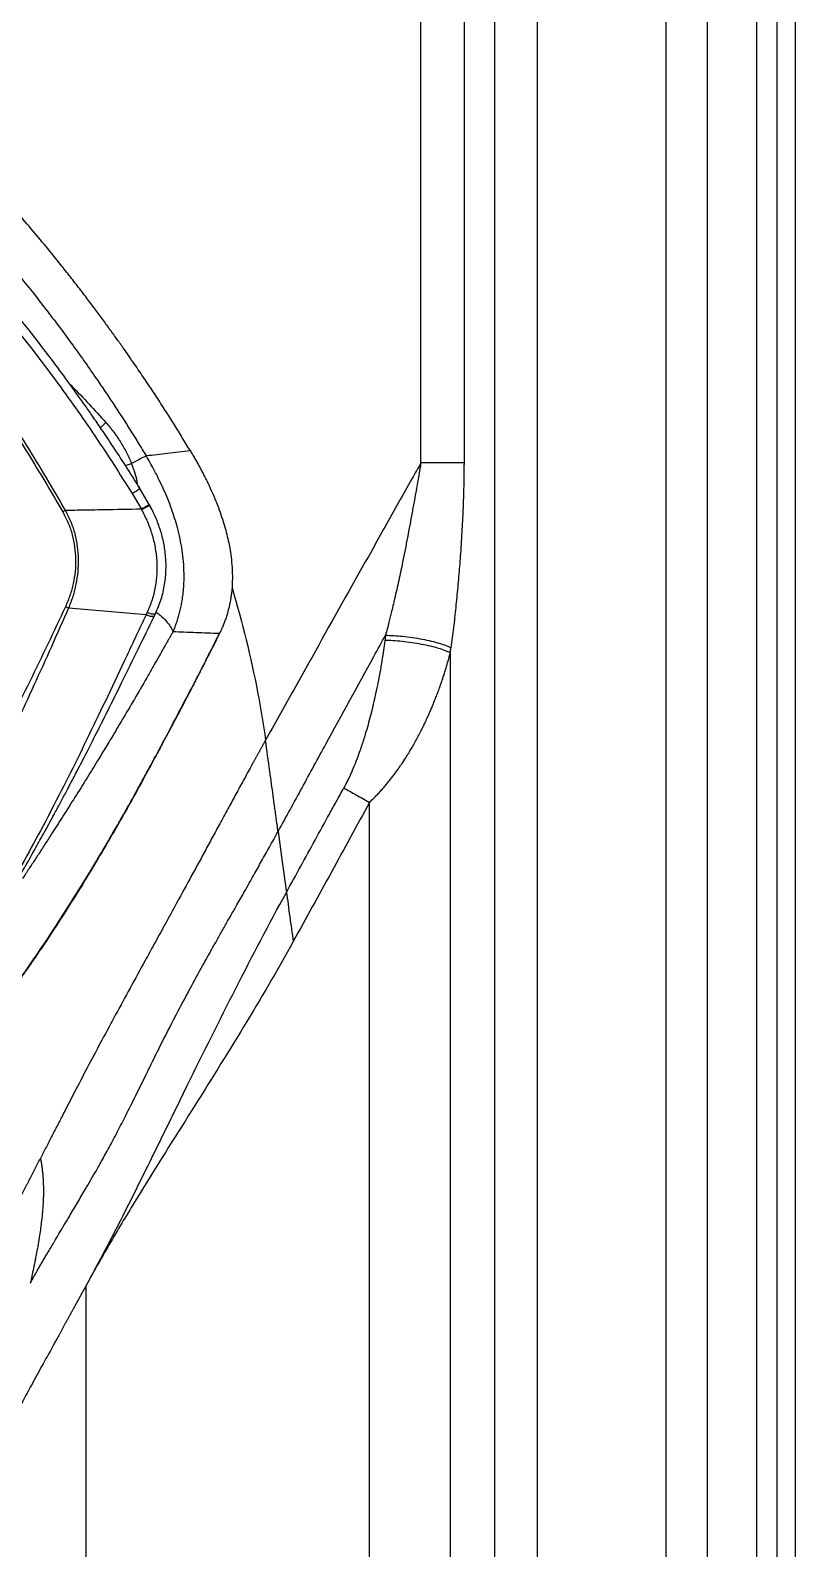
# Model space of a CAD drawing. Extents: x 525 to 613, y 487 to 635.
# Drawn here: x 604.89 to 612.53, y 569.88 to 585.03 of the extents above; entities that cross this region are included whole.
import ezdxf

# ---------------------------------------------------------------- set-up
doc = ezdxf.new("R2010")
doc.units = 0
doc.header["$MEASUREMENT"] = 0
doc.layers.add('1', color=4, linetype='Continuous')
doc.layers.add('STD TEST', color=3, linetype='Continuous')

# ---------------------------------------------------------------- blocks, each defined once
blk = doc.blocks.new('2023 VANGUARD')
at = {"layer": '1', "linetype": 'Continuous', "lineweight": 25}
blk.add_line((43.571, -84.142), (43.571, -3), dxfattribs=at)
at = {"layer": '1', "color": 3, "linetype": 'Continuous', "lineweight": 25}
for p, q in [((43.387, -83.725), (43.387, -3.417)), ((43.184, -83.448), (43.184, -3.694)), ((42.693, -82.815), (42.693, -4.327)), ((42.275, -4.836), (42.275, -82.306)), ((39.831, -11.976), (39.831, -5.071)), ((40.261, -5.071), (40.261, -11.976)), ((40.564, -5.071), (40.564, -38.501)), ((40.994, -38.571), (40.994, -5.071)), ((37.012, -12.209), (37.026, -12.232)), ((37.119, -12.392), (37.026, -12.232)), ((36.948, -12.281), (37.04, -12.438)), ((37.122, -12.396), (37.14, -12.434)), ((36.281, -12.451), (36.255, -12.465)), ((36.313, -13.425), (36.282, -13.411)), ((37.087, -13.493), (36.313, -13.425)), ((37.099, -13.467), (37.087, -13.493)), ((37.168, -13.506), (37.181, -13.481)), ((40.124, -13.872), (40.124, -38.291)), ((39.317, -24.665), (39.317, -15.365)), ((36.522, -20.127), (36.488, -20.189)), ((36.488, -24.419), (36.488, -20.189))]:
    blk.add_line(p, q, dxfattribs=at)
at = {"layer": '1', "color": 3, "linetype": 'Continuous', "lineweight": 25, "flags": 128}
for points in [[(37.026, -12.232), (37.026, -12.232), (37.026, -12.232)], [(37.122, -12.396), (37.122, -12.397), (37.122, -12.397)], [(38.405, -15.657), (38.447, -15.96), (38.488, -16.264)]]:
    blk.add_lwpolyline(points, dxfattribs=at)
at = {"layer": '1', "color": 3, "linetype": 'Continuous', "lineweight": 25}
for centre, radius, start, end in [((35.614, -10.042), 2.606, 300.7762, 302.7993), ((36.014, -10.585), 2.124, 298.9458, 301.4263), ((37.157, -13.376), 0.108, 237.2412, 282.7385)]:
    blk.add_arc(centre, radius, start, end, dxfattribs=at)
for points, knots in [([(37.026, -12.232), (36.978, -12.155), (36.889, -12.011), (36.76, -11.815), (36.651, -11.652), (36.561, -11.52), (36.41, -11.304), (36.107, -10.886), (35.644, -10.298), (35.083, -9.655), (34.544, -9.094), (34.01, -8.584), (33.488, -8.124), (33.048, -7.767), (32.704, -7.504), (32.468, -7.33), (32.281, -7.197), (32.134, -7.094), (32.011, -7.01), (31.858, -6.908), (31.675, -6.788), (31.461, -6.652), (31.306, -6.558), (31.223, -6.508)], [0, 0, 0, 0, 0.033205, 0.061623, 0.085458, 0.104691, 0.120114, 0.181266, 0.292932, 0.392554, 0.492182, 0.576755, 0.661374, 0.745916, 0.78311, 0.819609, 0.85283, 0.866766, 0.884897, 0.907263, 0.933867, 0.964714, 1, 1, 1, 1]), ([(31.173, -6.585), (31.405, -6.728), (31.868, -7.016), (32.536, -7.488), (33.181, -7.99), (33.803, -8.524), (34.366, -9.054), (34.874, -9.574), (35.331, -10.08), (35.769, -10.604), (36.185, -11.146), (36.581, -11.704), (36.826, -12.088), (36.948, -12.281)], [0, 0, 0, 0, 0.100069, 0.199912, 0.299747, 0.399786, 0.499827, 0.583023, 0.66622, 0.749552, 0.833045, 0.916507, 1, 1, 1, 1]), ([(37.069, -11.133), (37.054, -11.11), (37.021, -11.062), (36.97, -10.987), (36.914, -10.906), (36.854, -10.82), (36.789, -10.729), (36.719, -10.632), (36.645, -10.53), (36.565, -10.423), (36.48, -10.31), (36.39, -10.193), (36.295, -10.072), (36.194, -9.945), (36.025, -9.738), (35.796, -9.466), (35.511, -9.147), (35.247, -8.865), (34.997, -8.608), (34.742, -8.357), (34.461, -8.092), (34.143, -7.806), (33.847, -7.553), (33.59, -7.344), (33.393, -7.188), (33.207, -7.046), (33.036, -6.917), (32.877, -6.802), (32.733, -6.699), (32.603, -6.608), (32.52, -6.552), (32.482, -6.526)], [0, 0, 0, 0, 0.0128183, 0.02672, 0.0417051, 0.0577737, 0.0749257, 0.0931611, 0.1124799, 0.1328822, 0.154368, 0.1769372, 0.2005899, 0.2253261, 0.2511458, 0.323027, 0.388464, 0.4474567, 0.5000049, 0.5526181, 0.611632, 0.6770467, 0.7488619, 0.7902347, 0.8287559, 0.8644254, 0.8972434, 0.9272098, 0.9543247, 0.9785881, 1, 1, 1, 1]), ([(30.942, -7.251), (31.079, -7.327), (31.34, -7.473), (31.705, -7.691), (32.025, -7.896), (32.302, -8.083), (32.536, -8.249), (32.731, -8.392), (32.865, -8.494), (32.952, -8.561), (33.001, -8.6), (33.065, -8.651), (33.147, -8.717), (33.249, -8.801), (33.351, -8.886), (33.521, -9.031), (33.699, -9.191), (33.859, -9.342), (33.929, -9.409), (33.96, -9.439), (33.973, -9.452), (33.979, -9.458), (33.982, -9.461), (33.983, -9.462), (33.984, -9.462), (33.984, -9.463), (33.984, -9.463), (33.984, -9.463), (33.984, -9.463), (33.984, -9.463), (33.985, -9.463), (33.987, -9.466), (33.998, -9.476), (34.02, -9.498), (34.059, -9.537), (34.12, -9.598), (34.206, -9.686), (34.318, -9.803), (34.414, -9.907), (34.487, -9.988), (34.532, -10.038), (34.579, -10.091), (34.628, -10.147), (34.678, -10.205), (34.73, -10.266), (34.782, -10.328), (34.95, -10.53), (35.225, -10.88), (35.591, -11.391), (35.938, -11.92), (36.149, -12.283), (36.255, -12.465)], [0, 0, 0, 0, 0.062481, 0.118844, 0.169135, 0.213352, 0.251461, 0.283422, 0.309236, 0.318658, 0.3269, 0.333965, 0.351242, 0.368824, 0.386373, 0.403893, 0.457678, 0.481272, 0.491642, 0.496202, 0.498209, 0.499091, 0.49948, 0.499651, 0.499785, 0.499785, 0.499785, 0.499787, 0.499791, 0.499809, 0.499878, 0.500152, 0.501246, 0.505611, 0.512881, 0.523059, 0.53994, 0.561408, 0.587481, 0.596044, 0.605011, 0.61438, 0.624154, 0.634334, 0.64492, 0.655914, 0.66648, 0.749216, 0.832806, 0.916374, 1, 1, 1, 1]), ([(30.956, -7.225), (31.176, -7.349), (31.617, -7.596), (32.254, -8.008), (32.868, -8.452), (33.453, -8.929), (34.008, -9.438), (34.529, -9.982), (35.017, -10.559), (35.472, -11.166), (35.898, -11.795), (36.153, -12.232), (36.281, -12.451)], [0, 0, 0, 0, 0.100262, 0.200594, 0.300842, 0.400493, 0.499762, 0.599107, 0.699009, 0.799378, 0.89967, 1, 1, 1, 1]), ([(34.917, -9.084), (34.935, -9.104), (34.973, -9.142), (35.028, -9.201), (35.082, -9.258), (35.134, -9.315), (35.186, -9.371), (35.236, -9.426), (35.286, -9.481), (35.334, -9.535), (35.381, -9.588), (35.428, -9.64), (35.473, -9.692), (35.603, -9.843), (35.809, -10.088), (36.089, -10.441), (36.353, -10.794), (36.553, -11.078), (36.691, -11.281), (36.775, -11.408), (36.857, -11.533), (36.936, -11.658), (37.012, -11.781), (37.062, -11.863), (37.087, -11.903)], [0, 0, 0, 0, 0.022788, 0.045222, 0.067303, 0.08903, 0.110403, 0.131422, 0.152087, 0.172399, 0.192356, 0.21196, 0.231209, 0.250105, 0.379751, 0.500195, 0.629946, 0.749898, 0.793244, 0.835926, 0.877943, 0.919295, 0.959981, 1, 1, 1, 1]), ([(36.316, -11.179), (36.326, -11.188), (36.453, -11.316), (36.574, -11.449), (36.685, -11.571)], [0, 0, 0, 0, 0.077416, 1, 1, 1, 1]), ([(37.29, -11.469), (37.276, -11.446), (37.247, -11.401), (37.203, -11.334), (37.159, -11.267), (37.114, -11.2), (37.084, -11.156), (37.069, -11.133)], [0, 0, 0, 0, 0.199972, 0.399953, 0.599949, 0.799963, 1, 1, 1, 1]), ([(37.527, -11.852), (37.514, -11.831), (37.488, -11.788), (37.449, -11.724), (37.41, -11.66), (37.37, -11.596), (37.33, -11.532), (37.304, -11.49), (37.29, -11.469)], [0, 0, 0, 0, 0.166611, 0.333241, 0.499891, 0.666566, 0.833268, 1, 1, 1, 1]), ([(36.685, -11.571), (36.676, -11.581), (36.661, -11.597), (36.64, -11.617), (36.631, -11.624)], [0, 0, 0, 0, 0.620653, 1, 1, 1, 1]), ([(36.685, -11.571), (36.689, -11.576), (36.698, -11.587), (36.712, -11.602), (36.725, -11.618), (36.737, -11.633), (36.75, -11.649), (36.762, -11.665), (36.774, -11.682), (36.786, -11.698), (36.798, -11.715), (36.809, -11.731), (36.82, -11.748), (36.838, -11.777), (36.863, -11.818), (36.887, -11.863), (36.905, -11.899), (36.918, -11.927), (36.931, -11.954), (36.938, -11.973), (36.942, -11.982)], [0, 0, 0, 0, 0.041981, 0.083824, 0.125545, 0.16716, 0.208684, 0.250132, 0.291522, 0.332867, 0.374183, 0.415486, 0.45679, 0.498111, 0.622765, 0.747917, 0.81112, 0.874167, 0.937109, 1, 1, 1, 1]), ([(36.942, -11.982), (36.974, -11.965), (37.001, -11.949), (37.05, -11.923), (37.07, -11.912), (37.087, -11.903)], [0, 0, 0, 0, 0.5, 0.5, 1, 1, 1, 1]), ([(37.087, -11.903), (37.158, -11.895), (37.305, -11.878), (37.451, -11.861), (37.527, -11.853)], [0, 0, 0, 0, 0.485593, 1, 1, 1, 1]), ([(37.355, -13.663), (37.358, -13.656), (37.364, -13.642), (37.373, -13.621), (37.381, -13.6), (37.389, -13.577), (37.397, -13.555), (37.404, -13.532), (37.411, -13.508), (37.418, -13.484), (37.425, -13.459), (37.431, -13.433), (37.437, -13.407), (37.442, -13.381), (37.453, -13.317), (37.465, -13.216), (37.469, -13.046), (37.452, -12.846), (37.406, -12.631), (37.342, -12.429), (37.281, -12.278), (37.228, -12.164), (37.194, -12.097), (37.16, -12.033), (37.126, -11.971), (37.101, -11.927), (37.087, -11.903)], [0, 0, 0, 0, 0.0120282, 0.0242793, 0.0367548, 0.0494567, 0.0623873, 0.0755489, 0.0889446, 0.1025773, 0.1164505, 0.1305679, 0.1449335, 0.1595515, 0.1744264, 0.2495247, 0.3247138, 0.4500108, 0.5752125, 0.6815717, 0.7945384, 0.8387185, 0.885108, 0.9175481, 0.9558491, 1, 1, 1, 1]), ([(37.527, -11.852), (37.535, -11.865), (37.55, -11.89), (37.572, -11.928), (37.595, -11.968), (37.617, -12.009), (37.64, -12.051), (37.662, -12.094), (37.685, -12.138), (37.707, -12.183), (37.747, -12.269), (37.804, -12.402), (37.864, -12.576), (37.902, -12.72), (37.924, -12.831), (37.937, -12.92), (37.945, -13.002), (37.948, -13.07), (37.949, -13.116), (37.948, -13.157), (37.947, -13.192), (37.946, -13.213), (37.945, -13.223)], [0, 0, 0, 0, 0.029911, 0.060533, 0.091853, 0.123861, 0.156544, 0.189889, 0.22388, 0.258502, 0.293739, 0.420252, 0.554734, 0.674394, 0.725515, 0.787857, 0.860398, 0.896026, 0.927552, 0.95537, 0.979511, 1, 1, 1, 1]), ([(36.878, -12.003), (36.886, -12), (36.91, -11.99), (36.929, -11.986), (36.942, -11.982)], [0, 0, 0, 0, 0.32166, 1, 1, 1, 1]), ([(37.002, -12.195), (37.001, -12.184), (36.994, -12.112), (36.966, -12.042), (36.942, -11.982)], [0, 0, 0, 0, 0.158326, 1, 1, 1, 1]), ([(39.831, -11.976), (39.801, -12.029), (39.771, -12.082), (39.697, -12.214), (39.653, -12.293), (39.564, -12.451), (39.52, -12.53), (39.431, -12.688), (39.387, -12.767), (39.165, -13.162), (38.987, -13.479), (38.766, -13.874), (38.722, -13.953), (38.633, -14.111), (38.589, -14.19), (38.5, -14.349), (38.456, -14.428), (38.368, -14.586), (38.324, -14.665), (38.28, -14.745)], [0.2705786, 0.2705786, 0.2705786, 0.2705786, 0.3125, 0.3125, 0.375, 0.375, 0.4375, 0.4375, 0.5, 0.5, 0.75, 0.75, 0.8125, 0.8125, 0.875, 0.875, 0.9375, 0.9375, 1, 1, 1, 1]), ([(39.831, -11.976), (39.829, -11.986), (39.822, -12.028), (39.81, -12.094), (39.798, -12.166), (39.783, -12.249), (39.769, -12.327), (39.754, -12.41), (39.739, -12.493), (39.72, -12.596), (39.697, -12.719), (39.673, -12.843), (39.645, -12.986), (39.616, -13.119), (39.589, -13.241), (39.571, -13.319), (39.554, -13.392), (39.536, -13.469), (39.51, -13.574), (39.489, -13.653), (39.478, -13.696)], [0, 0, 0, 0, 0.017958, 0.071423, 0.114736, 0.142842, 0.214262, 0.249939, 0.285685, 0.357114, 0.428547, 0.499978, 0.571408, 0.678556, 0.732133, 0.785706, 0.815049, 0.860608, 0.922308, 1, 1, 1, 1]), ([(40.261, -11.976), (40.24, -11.976), (40.214, -11.976), (40.152, -11.976), (40.117, -11.976), (40.04, -11.976), (39.999, -11.976), (39.915, -11.976), (39.872, -11.976), (39.831, -11.976)], [0, 0, 0, 0, 0.25, 0.25, 0.5, 0.5, 0.75, 0.75, 1, 1, 1, 1]), ([(40.261, -11.976), (40.261, -11.991), (40.261, -12.021), (40.26, -12.066), (40.26, -12.112), (40.259, -12.158), (40.258, -12.204), (40.257, -12.251), (40.256, -12.298), (40.254, -12.346), (40.253, -12.394), (40.248, -12.501), (40.24, -12.672), (40.227, -12.861), (40.216, -13.009), (40.208, -13.113), (40.198, -13.216), (40.189, -13.318), (40.178, -13.419), (40.168, -13.521), (40.156, -13.621), (40.144, -13.721), (40.135, -13.787), (40.131, -13.821)], [0, 0, 0, 0, 0.024097, 0.048391, 0.072883, 0.097575, 0.122469, 0.147566, 0.172869, 0.198378, 0.224096, 0.250023, 0.371584, 0.499975, 0.556265, 0.612353, 0.668247, 0.723955, 0.779486, 0.834848, 0.890049, 0.945097, 1, 1, 1, 1]), ([(37.117, -12.393), (37.117, -12.393), (37.117, -12.394), (37.11, -12.398), (37.1, -12.404), (37.087, -12.411), (37.067, -12.423), (37.051, -12.432), (37.04, -12.438)], [0, 0, 0, 0, 0.113975, 0.264213, 0.417736, 0.571259, 0.721496, 1, 1, 1, 1]), ([(37.119, -12.392), (37.12, -12.392), (37.121, -12.394), (37.121, -12.396), (37.122, -12.396)], [0, 0, 0, 0, 0.56, 1, 1, 1, 1]), ([(37.181, -13.481), (37.201, -13.433), (37.242, -13.339), (37.275, -13.19), (37.289, -13.042), (37.284, -12.898), (37.263, -12.76), (37.227, -12.631), (37.181, -12.509), (37.141, -12.434), (37.122, -12.397)], [0, 0, 0, 0, 0.139771, 0.275996, 0.407263, 0.534797, 0.657035, 0.775082, 0.88993, 1, 1, 1, 1]), ([(36.255, -12.465), (36.275, -12.502), (36.313, -12.575), (36.352, -12.692), (36.376, -12.813), (36.386, -12.936), (36.381, -13.059), (36.362, -13.18), (36.33, -13.299), (36.298, -13.373), (36.282, -13.411)], [0, 0, 0, 0, 0.1249094, 0.2493656, 0.3746185, 0.4991966, 0.6245038, 0.7493271, 0.8740585, 1, 1, 1, 1]), ([(37.04, -12.438), (36.913, -12.44), (36.786, -12.442), (36.655, -12.445), (36.638, -12.445), (36.575, -12.446), (36.454, -12.448), (36.344, -12.45), (36.281, -12.451)], [0, 0, 0, 0, 0.500044, 0.502112, 0.51916, 0.567196, 0.750022, 1, 1, 1, 1]), ([(36.281, -12.451), (36.3, -12.489), (36.339, -12.564), (36.378, -12.685), (36.402, -12.809), (36.412, -12.936), (36.407, -13.062), (36.389, -13.186), (36.359, -13.308), (36.328, -13.386), (36.313, -13.425)], [0, 0, 0, 0, 0.125246, 0.249889, 0.375058, 0.499447, 0.624439, 0.749005, 0.873563, 1, 1, 1, 1]), ([(37.04, -12.438), (37.04, -12.439), (37.041, -12.441), (37.042, -12.442), (37.042, -12.443)], [0, 0, 0, 0, 0.56, 1, 1, 1, 1]), ([(37.042, -12.443), (37.062, -12.482), (37.103, -12.561), (37.148, -12.687), (37.179, -12.816), (37.196, -12.948), (37.197, -13.081), (37.181, -13.214), (37.15, -13.344), (37.116, -13.426), (37.099, -13.467)], [0, 0, 0, 0, 0.123732, 0.248316, 0.371825, 0.495795, 0.620902, 0.746108, 0.872828, 1, 1, 1, 1]), ([(37.945, -13.223), (37.944, -13.231), (37.943, -13.246), (37.941, -13.268), (37.938, -13.291), (37.935, -13.313), (37.931, -13.336), (37.925, -13.374), (37.913, -13.426), (37.898, -13.483), (37.882, -13.531), (37.868, -13.571), (37.853, -13.608), (37.837, -13.644), (37.825, -13.668), (37.82, -13.679)], [0, 0, 0, 0, 0.047467, 0.09499, 0.14258, 0.190244, 0.237994, 0.285841, 0.434529, 0.571608, 0.662715, 0.751074, 0.836724, 0.919693, 1, 1, 1, 1]), ([(37.945, -13.223), (38.048, -13.566), (38.134, -13.914), (38.231, -14.425), (38.258, -14.584), (38.28, -14.745)], [0.69887163, 0.69887163, 0.69887163, 0.69887163, 0.73675258, 0.73675258, 0.75385929, 0.75385929, 0.75385929, 0.75385929]), ([(36.282, -13.411), (36.224, -13.536), (36.107, -13.787), (35.926, -14.158), (35.743, -14.524), (35.56, -14.883), (35.378, -15.234), (35.216, -15.546), (35.077, -15.818), (34.961, -16.05), (34.859, -16.266), (34.773, -16.46), (34.703, -16.632), (34.648, -16.781), (34.604, -16.913), (34.581, -16.988), (34.57, -17.025)], [0, 0, 0, 0, 0.082411, 0.164951, 0.247638, 0.330248, 0.412935, 0.496232, 0.559503, 0.622548, 0.685579, 0.749219, 0.81255, 0.875197, 0.937632, 1, 1, 1, 1]), ([(36.313, -13.425), (36.256, -13.554), (36.142, -13.813), (35.968, -14.196), (35.793, -14.574), (35.618, -14.945), (35.445, -15.307), (35.289, -15.627), (35.155, -15.904), (35.043, -16.138), (34.942, -16.352), (34.856, -16.543), (34.783, -16.711), (34.722, -16.856), (34.67, -16.983), (34.643, -17.054), (34.629, -17.09)], [0, 0, 0, 0, 0.082589, 0.165416, 0.24837, 0.331192, 0.414034, 0.497446, 0.560621, 0.623393, 0.686188, 0.749611, 0.812567, 0.875073, 0.937549, 1, 1, 1, 1]), ([(37.189, -13.465), (37.202, -13.475), (37.241, -13.505), (37.288, -13.554), (37.332, -13.61), (37.348, -13.645), (37.355, -13.663)], [0, 0, 0, 0, 0.158941, 0.44634, 0.727563, 1, 1, 1, 1]), ([(37.087, -13.493), (37.022, -13.63), (36.893, -13.904), (36.704, -14.305), (36.517, -14.694), (36.332, -15.071), (36.147, -15.433), (35.964, -15.779), (35.782, -16.105), (35.604, -16.408), (35.446, -16.659), (35.308, -16.864), (35.19, -17.03), (35.078, -17.177), (35.012, -17.255), (34.98, -17.295)], [0, 0, 0, 0, 0.083389, 0.166545, 0.249266, 0.331863, 0.414655, 0.498053, 0.581911, 0.665729, 0.748937, 0.811246, 0.87376, 0.936869, 1, 1, 1, 1]), ([(35.058, -17.262), (35.086, -17.227), (35.142, -17.155), (35.239, -17.022), (35.337, -16.88), (35.435, -16.734), (35.53, -16.587), (35.633, -16.422), (35.743, -16.241), (35.855, -16.05), (35.951, -15.88), (36.032, -15.735), (36.098, -15.616), (36.143, -15.533), (36.177, -15.471), (36.208, -15.413), (36.251, -15.333), (36.309, -15.223), (36.383, -15.081), (36.476, -14.902), (36.585, -14.689), (36.71, -14.441), (36.852, -14.155), (37.006, -13.84), (37.114, -13.618), (37.168, -13.506)], [0, 0, 0, 0, 0.057009, 0.116339, 0.171564, 0.222998, 0.270839, 0.315208, 0.37536, 0.427569, 0.471691, 0.508403, 0.537763, 0.559808, 0.569116, 0.582865, 0.601794, 0.625884, 0.65972, 0.700278, 0.747586, 0.801702, 0.862748, 0.930914, 1, 1, 1, 1]), ([(37.168, -13.506), (37.168, -13.506), (37.167, -13.508), (37.162, -13.51), (37.152, -13.511), (37.138, -13.51), (37.122, -13.506), (37.105, -13.5), (37.092, -13.495), (37.087, -13.493)], [0, 0, 0, 0, 0.0393287, 0.2023037, 0.3693558, 0.5364074, 0.6993809, 0.8547655, 1, 1, 1, 1]), ([(37.82, -13.679), (37.811, -13.697), (37.793, -13.733), (37.766, -13.787), (37.739, -13.839), (37.713, -13.89), (37.688, -13.94), (37.663, -13.989), (37.638, -14.036), (37.615, -14.083), (37.591, -14.128), (37.568, -14.172), (37.546, -14.216), (37.524, -14.258), (37.503, -14.298), (37.482, -14.338), (37.462, -14.377), (37.443, -14.415), (37.424, -14.451), (37.405, -14.487), (37.387, -14.521), (37.369, -14.554), (37.352, -14.586), (37.336, -14.618), (37.32, -14.648), (37.305, -14.677), (37.29, -14.705), (37.275, -14.732), (37.262, -14.757), (37.248, -14.782), (37.236, -14.806), (37.224, -14.829), (37.212, -14.85), (37.201, -14.871), (37.175, -14.92), (37.118, -15.025), (37.036, -15.176), (36.948, -15.336), (36.84, -15.528), (36.706, -15.761), (36.541, -16.039), (36.376, -16.308), (36.202, -16.58), (36.037, -16.83), (35.896, -17.034), (35.796, -17.176), (35.73, -17.267), (35.682, -17.334), (35.639, -17.391), (35.599, -17.446), (35.559, -17.498), (35.523, -17.546), (35.485, -17.596), (35.446, -17.645), (35.409, -17.694), (35.371, -17.741), (35.334, -17.787), (35.298, -17.833), (35.274, -17.862), (35.261, -17.877)], [0, 0, 0, 0, 0.011088, 0.02195, 0.032588, 0.043003, 0.053195, 0.063165, 0.072914, 0.082442, 0.09175, 0.100838, 0.109707, 0.118358, 0.12679, 0.135005, 0.143002, 0.150783, 0.158346, 0.165693, 0.172823, 0.179738, 0.186436, 0.192919, 0.199186, 0.205238, 0.211074, 0.216695, 0.2221, 0.227291, 0.232266, 0.237026, 0.241571, 0.245901, 0.250016, 0.272324, 0.312526, 0.346344, 0.375034, 0.437523, 0.500012, 0.56252, 0.625025, 0.696436, 0.749995, 0.786385, 0.812496, 0.82624, 0.843746, 0.86256, 0.874993, 0.890712, 0.906395, 0.922048, 0.937675, 0.95328, 0.968866, 0.984438, 1, 1, 1, 1]), ([(35.264, -17.871), (35.27, -17.863), (35.284, -17.846), (35.305, -17.82), (35.329, -17.79), (35.355, -17.759), (35.382, -17.724), (35.431, -17.662), (35.492, -17.584), (35.565, -17.488), (35.639, -17.389), (35.721, -17.277), (35.806, -17.158), (35.915, -17.004), (36.05, -16.808), (36.213, -16.561), (36.378, -16.301), (36.515, -16.079), (36.627, -15.892), (36.696, -15.775), (36.753, -15.677), (36.794, -15.606), (36.835, -15.535), (36.869, -15.474), (36.895, -15.427), (36.914, -15.394), (36.932, -15.362), (36.959, -15.314), (36.995, -15.247), (37.049, -15.15), (37.115, -15.029), (37.221, -14.832), (37.354, -14.582), (37.477, -14.347), (37.563, -14.182), (37.617, -14.078), (37.669, -13.975), (37.721, -13.875), (37.771, -13.776), (37.803, -13.711), (37.82, -13.679)], [0, 0, 0, 0, 0.0085, 0.017765, 0.027796, 0.038593, 0.050156, 0.062484, 0.099591, 0.125329, 0.151128, 0.188467, 0.222174, 0.251177, 0.314451, 0.376063, 0.436545, 0.501628, 0.53079, 0.564561, 0.580232, 0.595892, 0.6119, 0.627045, 0.63545, 0.642603, 0.64852, 0.656187, 0.673812, 0.691396, 0.718713, 0.7513, 0.816426, 0.875375, 0.897256, 0.91869, 0.939678, 0.960225, 0.980331, 1, 1, 1, 1]), ([(37.355, -13.663), (37.349, -13.673), (37.338, -13.692), (37.325, -13.716), (37.31, -13.742), (37.295, -13.768), (37.276, -13.801), (37.261, -13.827), (37.247, -13.851), (37.234, -13.875), (37.206, -13.924), (37.164, -13.998), (37.087, -14.133), (36.986, -14.308), (36.868, -14.508), (36.765, -14.682), (36.677, -14.827), (36.586, -14.977), (36.481, -15.148), (36.364, -15.335), (36.25, -15.514), (36.167, -15.644), (36.11, -15.732), (36.077, -15.783), (36.045, -15.834), (36.012, -15.884), (35.98, -15.934), (35.947, -15.983), (35.916, -16.031), (35.884, -16.079), (35.864, -16.11), (35.853, -16.126)], [0, 0, 0, 0, 0.0109157, 0.020795, 0.0254726, 0.0387, 0.0494485, 0.061322, 0.0668223, 0.0746126, 0.0871125, 0.1192332, 0.1548453, 0.2330668, 0.3123328, 0.3790183, 0.4319555, 0.4808537, 0.5567862, 0.6374794, 0.7130305, 0.7865177, 0.8098724, 0.8333177, 0.8568541, 0.8804821, 0.9042006, 0.9280104, 0.9519125, 0.9759084, 1, 1, 1, 1]), ([(37.82, -13.679), (37.78, -13.678), (37.702, -13.675), (37.584, -13.671), (37.469, -13.667), (37.392, -13.664), (37.355, -13.663)], [0, 0, 0, 0, 0.256983, 0.499999, 0.757763, 1, 1, 1, 1]), ([(38.405, -15.657), (38.445, -15.584), (38.485, -15.511), (38.565, -15.366), (38.604, -15.293), (38.684, -15.147), (38.723, -15.074), (38.803, -14.928), (38.842, -14.855), (39.041, -14.491), (39.201, -14.2), (39.4, -13.838), (39.439, -13.767), (39.478, -13.696)], [0.4390949, 0.4390949, 0.4390949, 0.4390949, 0.5015933, 0.5015933, 0.5640933, 0.5640933, 0.6265933, 0.6265933, 0.6890933, 0.6890933, 0.9390933, 0.9390933, 0.9999984, 0.9999984, 0.9999984, 0.9999984]), ([(39.471, -13.748), (39.469, -13.764), (39.465, -13.795), (39.458, -13.842), (39.451, -13.889), (39.444, -13.936), (39.436, -13.983), (39.428, -14.03), (39.42, -14.077), (39.41, -14.131), (39.394, -14.209), (39.374, -14.304), (39.351, -14.405), (39.328, -14.498), (39.303, -14.59), (39.279, -14.672), (39.251, -14.764), (39.22, -14.856), (39.183, -14.956), (39.153, -15.03), (39.127, -15.089), (39.107, -15.132), (39.088, -15.17), (39.073, -15.199), (39.064, -15.215), (39.061, -15.221)], [0, 0, 0, 0, 0.0313418, 0.0626345, 0.0938859, 0.1251042, 0.1562974, 0.1874737, 0.2186414, 0.2498089, 0.296415, 0.374546, 0.4396268, 0.4994104, 0.561912, 0.6245386, 0.6663068, 0.7496305, 0.8121441, 0.8746895, 0.9033731, 0.9372767, 0.9652424, 0.9861527, 1, 1, 1, 1]), ([(40.124, -13.872), (40.11, -13.865), (40.093, -13.858), (40.055, -13.843), (40.032, -13.835), (39.983, -13.82), (39.956, -13.813), (39.899, -13.799), (39.868, -13.793), (39.805, -13.781), (39.773, -13.775), (39.708, -13.766), (39.675, -13.762), (39.612, -13.755), (39.582, -13.753), (39.524, -13.749), (39.497, -13.748), (39.471, -13.748)], [0, 0, 0, 0, 0.125, 0.125, 0.25, 0.25, 0.375, 0.375, 0.5, 0.5, 0.625, 0.625, 0.75, 0.75, 0.875, 0.875, 1, 1, 1, 1]), ([(39.478, -13.696), (39.503, -13.697), (39.531, -13.698), (39.589, -13.701), (39.619, -13.704), (39.682, -13.71), (39.715, -13.714), (39.779, -13.724), (39.812, -13.729), (39.875, -13.741), (39.906, -13.748), (39.963, -13.761), (39.99, -13.769), (40.039, -13.784), (40.061, -13.791), (40.1, -13.806), (40.117, -13.813), (40.131, -13.821)], [0, 0, 0, 0, 0.125, 0.125, 0.25, 0.25, 0.375, 0.375, 0.5, 0.5, 0.625, 0.625, 0.75, 0.75, 0.875, 0.875, 1, 1, 1, 1]), ([(39.317, -15.365), (39.322, -15.359), (39.334, -15.349), (39.35, -15.333), (39.366, -15.317), (39.382, -15.301), (39.398, -15.285), (39.413, -15.269), (39.428, -15.252), (39.443, -15.236), (39.457, -15.22), (39.471, -15.203), (39.485, -15.187), (39.499, -15.17), (39.512, -15.154), (39.525, -15.137), (39.538, -15.121), (39.551, -15.104), (39.563, -15.087), (39.576, -15.071), (39.588, -15.054), (39.6, -15.037), (39.612, -15.021), (39.625, -15.002), (39.648, -14.968), (39.676, -14.924), (39.708, -14.874), (39.746, -14.811), (39.791, -14.73), (39.826, -14.663), (39.844, -14.627), (39.847, -14.62), (39.852, -14.61), (39.86, -14.595), (39.869, -14.577), (39.879, -14.554), (39.892, -14.527), (39.906, -14.495), (39.922, -14.46), (39.939, -14.42), (39.957, -14.376), (39.977, -14.328), (39.997, -14.275), (40.018, -14.219), (40.039, -14.158), (40.06, -14.093), (40.082, -14.023), (40.104, -13.949), (40.117, -13.898), (40.124, -13.872)], [0, 0, 0, 0, 0.012897, 0.025697, 0.038403, 0.051022, 0.063557, 0.076012, 0.08839, 0.100695, 0.112928, 0.125092, 0.13719, 0.14923, 0.161218, 0.173154, 0.185044, 0.19689, 0.208694, 0.22046, 0.232189, 0.243884, 0.255548, 0.267182, 0.282987, 0.325094, 0.357094, 0.38609, 0.452081, 0.517446, 0.518812, 0.522897, 0.529698, 0.539208, 0.551419, 0.566321, 0.583902, 0.604149, 0.627051, 0.652594, 0.680767, 0.71156, 0.744964, 0.780972, 0.819577, 0.860779, 0.904578, 0.950982, 1, 1, 1, 1]), ([(38.28, -14.745), (38.277, -14.748), (38.273, -14.756), (38.267, -14.767), (38.261, -14.779), (38.254, -14.79), (38.248, -14.801), (38.242, -14.812), (38.236, -14.823), (38.23, -14.834), (38.224, -14.845), (38.218, -14.856), (38.212, -14.866), (38.206, -14.877), (38.2, -14.887), (38.195, -14.897), (38.189, -14.908), (38.184, -14.918), (38.178, -14.928), (38.173, -14.937), (38.167, -14.947), (38.162, -14.957), (38.157, -14.967), (38.151, -14.976), (38.146, -14.985), (38.141, -14.995), (38.136, -15.004), (38.131, -15.013), (38.102, -15.066), (38.05, -15.161), (37.975, -15.298), (37.9, -15.436), (37.824, -15.575), (37.748, -15.716), (37.648, -15.901), (37.523, -16.13), (37.388, -16.378), (37.27, -16.594), (37.171, -16.774), (37.057, -16.982), (36.928, -17.218), (36.784, -17.483), (36.647, -17.737), (36.514, -17.987), (36.387, -18.231), (36.282, -18.433), (36.202, -18.59), (36.151, -18.687), (36.113, -18.763), (36.085, -18.817), (36.058, -18.869), (36.041, -18.903), (36.032, -18.92)], [0, 0, 0, 0, 0.0026, 0.005179, 0.007737, 0.010274, 0.01279, 0.015283, 0.017755, 0.020204, 0.022631, 0.025035, 0.027416, 0.029775, 0.032111, 0.034425, 0.036716, 0.038984, 0.04123, 0.043453, 0.045654, 0.047832, 0.049988, 0.052121, 0.054233, 0.056322, 0.05839, 0.060435, 0.062459, 0.093974, 0.124957, 0.154366, 0.187478, 0.218774, 0.250003, 0.312512, 0.375011, 0.419697, 0.461335, 0.500036, 0.564747, 0.627922, 0.689617, 0.750011, 0.813379, 0.875027, 0.907496, 0.939485, 0.955185, 0.9705, 0.985435, 1, 1, 1, 1]), ([(38.405, -15.657), (38.404, -15.65), (38.402, -15.637), (38.399, -15.617), (38.397, -15.596), (38.394, -15.575), (38.389, -15.543), (38.383, -15.499), (38.376, -15.445), (38.368, -15.388), (38.357, -15.31), (38.344, -15.21), (38.33, -15.109), (38.319, -15.029), (38.311, -14.971), (38.303, -14.914), (38.296, -14.864), (38.29, -14.821), (38.285, -14.784), (38.281, -14.758), (38.28, -14.745)], [0, 0, 0, 0, 0.022688, 0.04583, 0.069431, 0.093497, 0.118036, 0.176899, 0.241576, 0.299296, 0.368947, 0.49838, 0.628057, 0.697798, 0.756124, 0.81809, 0.880718, 0.917285, 0.957097, 1, 1, 1, 1]), ([(38.488, -16.264), (38.536, -16.177), (38.631, -16.003), (38.774, -15.742), (38.892, -15.527), (38.988, -15.354), (39.036, -15.267), (39.061, -15.221)], [0, 0, 0, 0, 0.25, 0.5, 0.75, 0.86837, 1, 1, 1, 1]), ([(39.061, -15.221), (39.099, -15.242), (39.141, -15.265), (39.228, -15.314), (39.273, -15.34), (39.317, -15.365)], [0, 0, 0, 0, 0.5, 0.5, 1, 1, 1, 1]), ([(39.317, -15.365), (39.191, -15.597), (39.065, -15.829), (38.81, -16.292), (38.683, -16.524), (38.556, -16.755)], [0, 0, 0, 0, 0.5, 0.5, 1, 1, 1, 1]), ([(35.931, -20.165), (35.934, -20.16), (35.939, -20.15), (35.948, -20.135), (35.957, -20.119), (35.965, -20.103), (35.975, -20.087), (35.984, -20.07), (35.994, -20.053), (36.004, -20.035), (36.014, -20.018), (36.025, -19.999), (36.035, -19.98), (36.047, -19.961), (36.058, -19.942), (36.069, -19.922), (36.081, -19.901), (36.094, -19.881), (36.106, -19.86), (36.119, -19.838), (36.132, -19.816), (36.145, -19.793), (36.158, -19.771), (36.183, -19.729), (36.22, -19.667), (36.27, -19.584), (36.33, -19.483), (36.4, -19.366), (36.471, -19.246), (36.534, -19.139), (36.588, -19.045), (36.637, -18.958), (36.68, -18.88), (36.718, -18.809), (36.76, -18.733), (36.816, -18.627), (36.891, -18.479), (36.991, -18.278), (37.076, -18.107), (37.16, -17.935), (37.26, -17.733), (37.39, -17.48), (37.525, -17.227), (37.633, -17.028), (37.721, -16.872), (37.789, -16.75), (37.845, -16.65), (37.895, -16.563), (37.944, -16.476), (38.001, -16.377), (38.076, -16.245), (38.158, -16.099), (38.241, -15.951), (38.322, -15.807), (38.376, -15.708), (38.405, -15.657)], [0, 0, 0, 0, 0.005241, 0.010523, 0.015847, 0.021213, 0.02662, 0.03207, 0.03756, 0.043091, 0.048662, 0.054272, 0.059923, 0.065614, 0.071346, 0.077122, 0.082942, 0.088808, 0.094721, 0.100682, 0.10669, 0.112746, 0.11885, 0.125002, 0.145854, 0.166668, 0.187487, 0.219385, 0.249992, 0.270155, 0.290978, 0.31248, 0.326341, 0.341376, 0.357592, 0.374987, 0.408384, 0.450035, 0.499987, 0.51461, 0.556172, 0.624989, 0.672508, 0.714198, 0.749991, 0.770774, 0.791603, 0.812492, 0.8258, 0.846627, 0.874996, 0.909259, 0.938243, 0.967769, 1, 1, 1, 1]), ([(36.522, -20.127), (36.609, -19.969), (36.778, -19.649), (37.022, -19.165), (37.261, -18.678), (37.419, -18.354), (37.658, -17.868), (37.819, -17.544), (38.147, -16.901), (38.314, -16.581), (38.488, -16.264)], [0, 0, 0, 0, 0.125, 0.25, 0.375, 0.5, 0.5, 0.75, 0.75, 1, 1, 1, 1]), ([(38.488, -16.264), (38.494, -16.302), (38.505, -16.382), (38.521, -16.505), (38.539, -16.63), (38.55, -16.713), (38.556, -16.755)], [0.0000206, 0.0000206, 0.0000206, 0.0000206, 0.25, 0.5, 0.75, 0.9999543, 0.9999543, 0.9999543, 0.9999543]), ([(38.556, -16.755), (38.398, -17.043), (38.231, -17.326), (37.89, -17.887), (37.716, -18.165), (37.367, -18.721), (37.192, -18.998), (36.934, -19.418), (36.849, -19.558), (36.683, -19.841), (36.601, -19.983), (36.522, -20.127)], [0, 0, 0, 0, 0.25, 0.25, 0.5, 0.5, 0.75, 0.75, 0.875, 0.875, 1, 1, 1, 1]), ([(35.787, -19.388), (35.791, -19.381), (35.8, -19.365), (35.813, -19.341), (35.826, -19.316), (35.839, -19.291), (35.853, -19.266), (35.867, -19.24), (35.881, -19.213), (35.895, -19.187), (35.909, -19.159), (35.927, -19.124), (35.95, -19.08), (35.977, -19.028), (36.004, -18.975), (36.023, -18.938), (36.032, -18.92)], [0, 0, 0, 0, 0.055294, 0.110971, 0.16704, 0.22351, 0.28039, 0.33769, 0.395425, 0.453608, 0.512257, 0.571385, 0.676869, 0.783503, 0.891229, 1, 1, 1, 1]), ([(36.032, -18.92), (36.034, -18.927), (36.037, -18.941), (36.041, -18.962), (36.044, -18.984), (36.048, -19.006), (36.05, -19.029), (36.053, -19.051), (36.055, -19.075), (36.057, -19.098), (36.059, -19.122), (36.06, -19.146), (36.061, -19.171), (36.062, -19.195), (36.063, -19.237), (36.062, -19.296), (36.059, -19.375), (36.053, -19.457), (36.042, -19.562), (36.023, -19.698), (36.001, -19.826), (35.98, -19.935), (35.964, -20.012), (35.947, -20.092), (35.937, -20.141), (35.931, -20.165)], [0, 0, 0, 0, 0.017036, 0.034308, 0.051816, 0.069565, 0.087556, 0.105792, 0.124276, 0.143009, 0.161993, 0.181231, 0.200725, 0.220479, 0.240496, 0.299945, 0.362385, 0.427865, 0.496425, 0.61379, 0.755123, 0.805036, 0.880413, 0.942314, 1, 1, 1, 1]), ([(36.488, -20.189), (36.481, -20.202), (36.468, -20.225), (36.449, -20.261), (36.43, -20.295), (36.411, -20.329), (36.393, -20.362), (36.375, -20.394), (36.358, -20.426), (36.341, -20.457), (36.325, -20.487), (36.309, -20.516), (36.293, -20.544), (36.278, -20.572), (36.263, -20.599), (36.249, -20.625), (36.235, -20.65), (36.222, -20.675), (36.209, -20.698), (36.196, -20.721), (36.184, -20.744), (36.172, -20.765), (36.126, -20.85), (36.048, -20.991), (35.946, -21.177), (35.861, -21.333), (35.789, -21.463), (35.73, -21.571), (35.679, -21.664), (35.645, -21.726), (35.625, -21.763), (35.614, -21.782), (35.604, -21.8), (35.595, -21.816), (35.587, -21.832), (35.579, -21.846), (35.572, -21.858), (35.566, -21.87), (35.56, -21.88), (35.555, -21.889), (35.551, -21.897), (35.548, -21.903), (35.545, -21.909), (35.543, -21.911), (35.543, -21.912)], [0, 0, 0, 0, 0.017827, 0.035281, 0.052363, 0.069072, 0.085408, 0.101371, 0.116962, 0.132179, 0.147025, 0.161497, 0.175597, 0.189324, 0.202679, 0.215661, 0.228271, 0.240508, 0.252373, 0.263865, 0.274985, 0.285733, 0.296109, 0.403235, 0.499061, 0.58371, 0.651463, 0.713573, 0.770257, 0.821799, 0.836343, 0.850544, 0.864417, 0.877975, 0.891232, 0.904205, 0.91691, 0.929366, 0.941591, 0.953605, 0.965431, 0.977089, 0.988604, 1, 1, 1, 1])]:
    blk.add_open_spline(points, degree=3, knots=knots, dxfattribs=at)
for points in [[(39.478, -13.696), (39.476, -13.714), (39.473, -13.731), (39.471, -13.748)], [(40.124, -13.872), (40.127, -13.855), (40.129, -13.838), (40.131, -13.821)]]:
    blk.add_open_spline(points, degree=3, dxfattribs=at)
blk = doc.blocks.new('2026 Vanguard')
at = {"layer": 'STD TEST', "color": 1}
blk.add_blockref('2023 VANGUARD', (44.161, 88.209), dxfattribs=at)

msp = doc.modelspace()

# ---------------------------------------------------------------- block references
at = {"layer": '1'}
msp.add_blockref('2026 Vanguard', (524.798, 504.482), dxfattribs=at)

doc.saveas('drawing.dxf')
